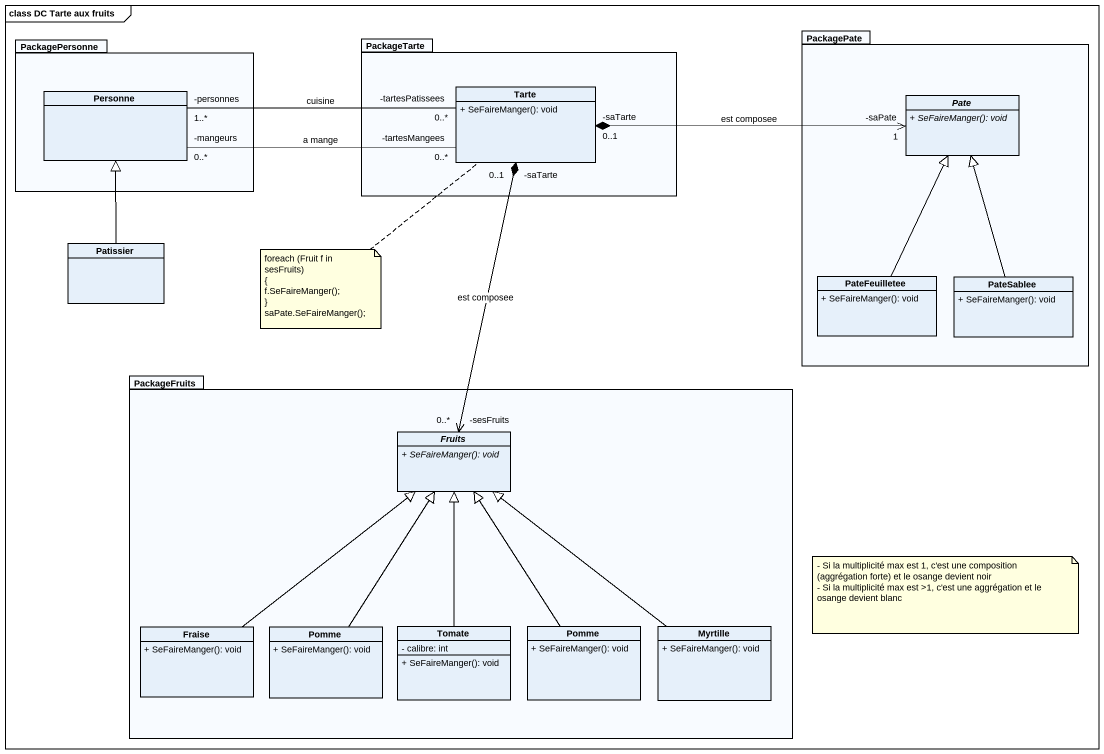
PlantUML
@startuml
mainframe class DC Tarte aux fruits
hide circle
hide empty members
skinparam classAttributeIconSize 0
package PackagePate {
  abstract class Pate {
    {abstract} + SeFaireManger(): void
  }
  class PateFeuilletee {
    + SeFaireManger(): void
  }
  class PateSablee {
    + SeFaireManger(): void
  }
}
package PackagePersonne {
  class Personne
}
package PackageTarte {
  class Tarte {
    + SeFaireManger(): void
  }
}
class Patissier
package PackageFruits {
  abstract class Fruits {
    {abstract} + SeFaireManger(): void
  }
  class Fraise {
    + SeFaireManger(): void
  }
  class Pomme {
    + SeFaireManger(): void
  }
  class Tomate {
    - calibre: int
    + SeFaireManger(): void
  }
  class "Pomme" as Pomme_2 {
    + SeFaireManger(): void
  }
  class Myrtille {
    + SeFaireManger(): void
  }
}
Personne "-mangeurs\n0..*" -right- "-tartesMangees\n0..*" Tarte : a mange
Personne "-personnes\n1..*" -right- "-tartesPatissees\n0..*" Tarte : cuisine
Pate "-saPate\n1" <-left-* "-saTarte\n0..1" Tarte : est composee
Patissier -up-|> Personne
PateFeuilletee -up-|> Pate
PateSablee -up-|> Pate
Fruits "-sesFruits\n0..*" <-up-* "-saTarte\n0..1" Tarte : est composee
Fraise -up-|> Fruits
Pomme -up-|> Fruits
Tomate -up-|> Fruits
Pomme_2 -up-|> Fruits
Myrtille -up-|> Fruits
note bottom of Tarte
  foreach (Fruit f in sesFruits)
  {
  f.SeFaireManger();
  ~}
  saPate.SeFaireManger();
end note
note as N2
  - Si la multiplicité max est 1, c'est une composition (aggrégation forte) et le osange devient noir
  - Si la multiplicité max est >1, c'est une aggrégation et le osange devient blanc
end note
@enduml
